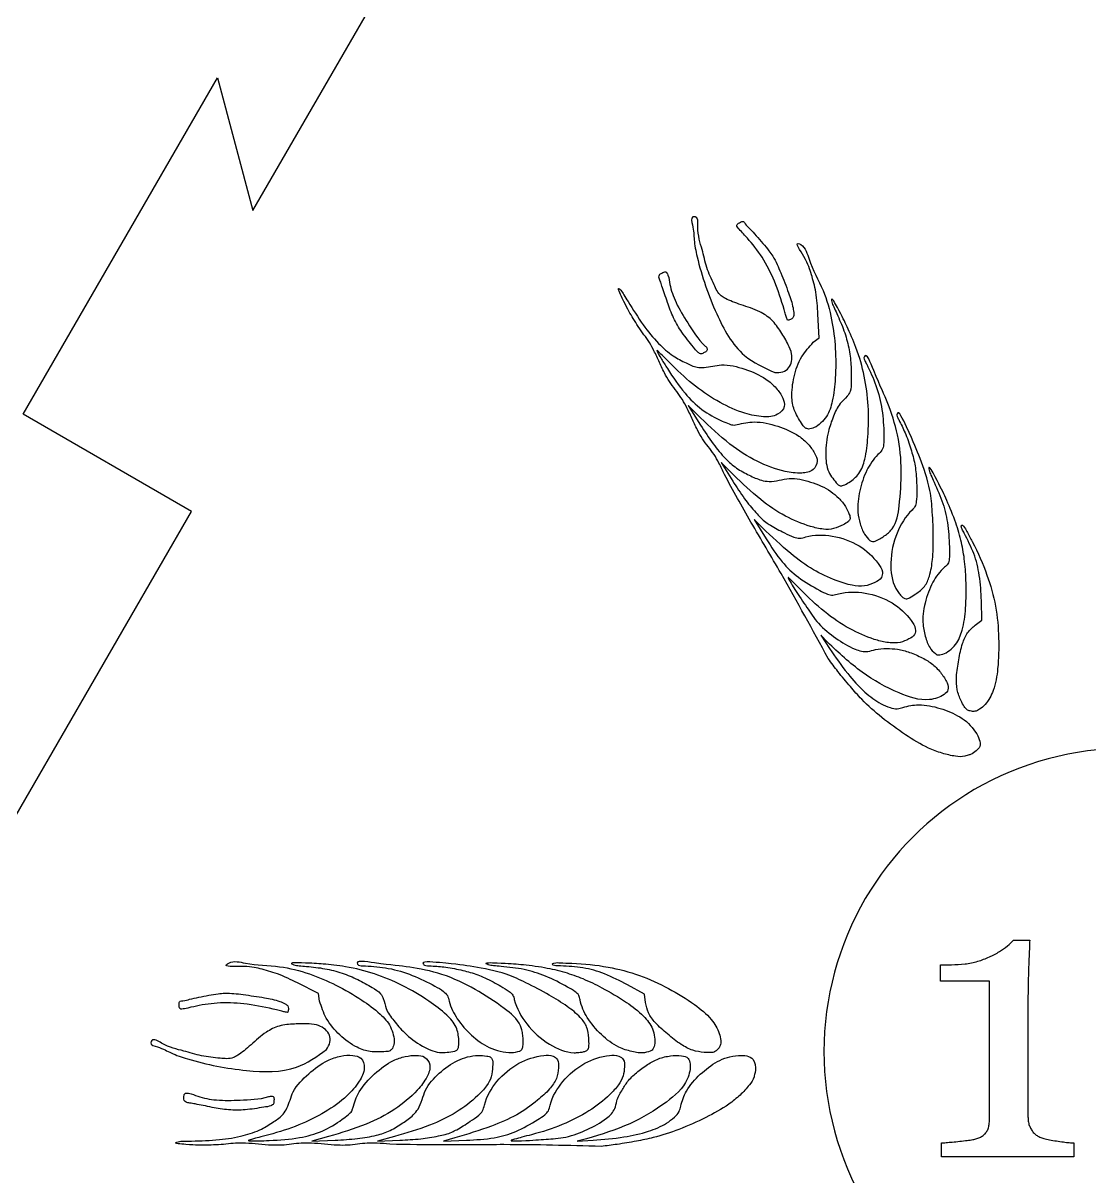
# Model space of a CAD drawing. Extents: x 1 to 437, y 7 to 187.
# Drawn here: x 284.8 to 320.74, y 42.61 to 81.5 of the extents above; entities that cross this region are included whole.
import ezdxf

# ---------------------------------------------------------------- set-up
doc = ezdxf.new("R2010")
doc.units = 0
doc.layers.add('Base', color=7, linetype='CONTINUOUS')

msp = doc.modelspace()

# ---------------------------------------------------------------- linework, layer by layer
at = {"layer": 'Base', "color": 1}
for p, q in [((292.541988, 75.181758), (299.089544, 86.522454)), ((284.796145, 68.313121), (291.343701, 79.65382)), ((291.343701, 79.65382), (292.541988, 75.181758)), ((290.466611, 65.039281), (284.796145, 68.313121)), ((283.919027, 53.698584), (290.466611, 65.039281))]:
    msp.add_line(p, q, dxfattribs=at)
at = {"layer": 'Base', "color": 3}
for p, q in [((311.622694, 70.895107), (311.578046, 71.691182)), ((310.547625, 71.486916), (310.547625, 71.486904)), ((311.423135, 70.741067), (311.622694, 70.895107)), ((307.385353, 70.577169), (307.385325, 70.577144)), ((310.124461, 69.72034), (310.124461, 69.72034)), ((307.621799, 68.196069), (307.204364, 68.611819)), ((307.204364, 68.611819), (307.620416, 67.945066)), ((311.259784, 67.815794), (311.259784, 67.815808)), ((308.731666, 66.272304), (308.314796, 66.688398)), ((308.314796, 66.688398), (308.710302, 66.056243)), ((312.238503, 65.955448), (312.238503, 65.955448)), ((309.708776, 64.49083), (309.424437, 64.764521)), ((309.424437, 64.764521), (309.836538, 64.110169)), ((313.330957, 64.057608), (313.330957, 64.057608)), ((314.457757, 62.124047), (314.457757, 62.124047)), ((317.102659, 61.378881), (317.087702, 62.026948)), ((316.871689, 61.205086), (317.102659, 61.378881)), ((311.901276, 60.627592), (311.673748, 60.871536)), ((311.673748, 60.871536), (311.970561, 60.417407)), ((315.589976, 60.203682), (315.589976, 60.203682)), ((316.708451, 58.312125), (316.708451, 58.312125)), ((316.720164, 56.841558), (316.719966, 56.841482)), ((318.166186, 50.590482), (318.715192, 50.590482)), ((315.712179, 49.201418), (315.712179, 49.757043)), ((315.712179, 49.757043), (316.075963, 49.757043)), ((294.754272, 48.783763), (294.042536, 49.143117)), ((305.735567, 48.771436), (305.166776, 49.082417)), ((317.359199, 49.201418), (315.712179, 49.201418)), ((317.359199, 44.557982), (317.359199, 49.201418)), ((294.787884, 48.533909), (294.754272, 48.783763)), ((305.77059, 48.484512), (305.735567, 48.771436)), ((318.655672, 48.553191), (318.655672, 44.630742)), ((293.704208, 48.148622), (293.704208, 48.1486)), ((295.022524, 46.898852), (295.022524, 46.898852)), ((297.239577, 46.929803), (297.239577, 46.929809)), ((299.340044, 46.847217), (299.340044, 46.847217)), ((301.529863, 46.844392), (301.529863, 46.844392)), ((303.767772, 46.853454), (303.767772, 46.853454)), ((305.996961, 46.873799), (305.996961, 46.873799)), ((308.194343, 46.896654), (308.194343, 46.896659)), ((309.473741, 46.171509), (309.473713, 46.171309)), ((292.910937, 44.955137), (292.910937, 44.955092)), ((295.091273, 43.969368), (294.522483, 43.815713)), ((297.312221, 43.96864), (296.74343, 43.815676)), ((294.522483, 43.815713), (295.307935, 43.842665)), ((296.74343, 43.815676), (297.488666, 43.84212)), ((299.343572, 43.924106), (298.964378, 43.814713)), ((298.964378, 43.814713), (299.737131, 43.84442)), ((303.785496, 43.891244), (303.46046, 43.816181)), ((303.46046, 43.816181), (304.002158, 43.846173)), ((315.738623, 43.281367), (315.738623, 43.751002)), ((320.196859, 43.751002), (320.196859, 43.281367)), ((320.196859, 43.281367), (315.738623, 43.281367))]:
    msp.add_line(p, q, dxfattribs=at)
for points, knots in [([(310.124461, 69.72034), (309.762112, 69.886133), (308.878217, 70.290559), (308.063807, 71.814745), (307.606282, 73.123823), (307.387628, 74.189939), (307.402799, 74.570212), (307.277768, 74.967468), (307.551602, 74.989726), (307.497795, 74.402308), (307.672228, 73.943966), (307.817523, 73.245782), (308.04897, 72.743689), (308.230214, 72.344347), (308.488745, 72.197622), (308.713424, 72.10065), (309.103785, 71.964543), (309.568696, 71.823781), (310.044444, 71.514742), (310.328369, 71.095934), (310.562297, 70.71799), (310.705449, 70.37908), (310.704531, 70.099125), (310.613718, 69.862004), (310.389537, 69.719987), (310.218329, 69.720215), (310.124461, 69.72034)], [0, 0, 0, 0, 1.171507, 2.857709, 4.893694, 5.471384, 5.97828, 6.245385, 6.321014, 6.66573, 7.457608, 8.079285, 8.7099, 9.157349, 9.323046, 9.586774, 9.8939, 10.561808, 11.040455, 11.559371, 12.058482, 12.381609, 12.643711, 12.881931, 13.110526, 13.387975, 13.387975, 13.387975, 13.387975]), ([(310.547625, 71.486904), (310.540553, 71.506723), (310.5184, 71.568807), (310.48408, 71.68901), (310.365732, 72.111891), (310.143182, 72.777191), (309.742748, 73.58623), (309.283477, 74.17515), (308.998601, 74.467233), (308.806584, 74.687864), (308.922333, 74.767205), (308.988013, 74.797845), (309.033022, 74.818939), (309.092543, 74.80877), (309.149137, 74.687689), (309.309324, 74.552164), (309.504933, 74.323837), (309.723779, 74.082228), (309.91054, 73.851086), (310.135414, 73.534495), (310.339625, 73.048156), (310.573304, 72.472317), (310.727813, 72.005744), (310.768004, 71.732081), (310.762338, 71.587642), (310.686481, 71.524932), (310.624625, 71.498161), (310.579413, 71.477133), (310.55559, 71.484465), (310.547625, 71.486916)], [0, 0, 0, 0, 0.063119, 0.197726, 0.37477, 1.38114, 2.289803, 3.10118, 3.516567, 3.671939, 3.784467, 3.852814, 3.902674, 3.9267, 4.025963, 4.257529, 4.571346, 4.918574, 5.238187, 5.46188, 6.081343, 6.807586, 7.336821, 7.537455, 7.649976, 7.743456, 7.809865, 7.858572, 7.883033, 7.883033, 7.883033, 7.883033]), ([(311.578046, 71.691182), (311.565019, 71.935287), (311.541379, 72.37823), (311.347968, 73.077645), (311.234494, 73.45629), (310.770859, 74.152827), (311.167523, 73.951769), (311.307341, 73.329139), (311.778704, 72.547421), (312.061206, 71.518337), (312.184667, 70.522743), (312.181403, 69.600595), (312.100258, 68.830247), (311.935942, 68.298831), (311.687051, 68.020683), (311.483196, 67.855033), (311.326365, 67.827488), (311.259784, 67.815794)], [0, 0, 0, 0, 0.743596, 1.349305, 2.012971, 2.492883, 2.582029, 3.146619, 4.305836, 5.336724, 6.308829, 7.314294, 8.090577, 8.641156, 8.933178, 9.204475, 9.404616, 9.404616, 9.404616, 9.404616]), ([(307.385325, 70.577144), (307.251086, 70.740825), (306.99818, 71.049201), (306.700125, 71.557716), (306.531121, 72.005504), (306.416773, 72.368938), (306.33288, 72.60813), (306.272501, 72.794026), (306.212982, 72.914011), (306.233631, 73.029675), (306.328753, 73.07689), (306.458974, 73.154509), (306.562181, 72.933962), (306.592574, 72.599745), (306.797722, 72.021969), (307.225044, 71.34234), (307.548273, 70.817281), (307.855966, 70.543949), (307.845195, 70.434784), (307.745089, 70.401703), (307.646473, 70.328622), (307.501141, 70.427065), (307.43248, 70.516075), (307.385353, 70.577169)], [0, 0, 0, 0, 0.634412, 1.195236, 1.758821, 2.066034, 2.338847, 2.518241, 2.654401, 2.732871, 2.837133, 2.967144, 3.098135, 3.420881, 4.060644, 4.860434, 5.832871, 5.953069, 6.012918, 6.122329, 6.237997, 6.346846, 6.585063, 6.585063, 6.585063, 6.585063]), ([(308.426584, 66.280576), (308.367693, 66.410624), (308.262931, 66.641966), (308.084292, 66.959997), (307.883077, 67.223764), (307.680686, 67.490384), (307.497667, 67.815572), (307.326757, 68.18725), (307.155657, 68.558671), (306.973326, 68.883115), (306.771408, 69.149122), (306.569471, 69.415129), (306.387099, 69.739514), (306.21671, 70.110084), (306.045931, 70.478987), (305.866704, 70.802464), (305.603185, 71.140051), (305.275061, 71.666804), (305.11085, 71.959598), (304.788726, 72.638541), (304.96869, 72.469525), (305.0508, 72.327183), (305.300963, 71.92288), (305.650088, 71.353439), (306.158701, 70.730197), (306.649128, 70.290679), (307.10593, 70.055292), (307.450594, 69.890544), (307.863578, 69.880245), (308.391647, 70.051641), (309.116204, 69.845015), (309.755472, 69.593166), (310.170433, 69.216751), (310.394477, 68.909797), (310.502399, 68.545282), (310.191963, 68.24043), (309.688895, 68.211862), (309.021795, 68.348125), (308.24697, 68.702504), (307.413444, 69.258465), (306.843231, 69.784673), (306.42728, 70.217018), (306.297637, 70.335359), (306.118199, 70.515341), (306.222543, 70.310446), (306.321445, 70.154626), (306.628486, 69.65681), (307.024907, 69.070532), (307.647065, 68.448175), (308.191685, 68.150823), (308.559894, 67.99957), (308.731849, 67.937576), (309.012772, 68.010308), (309.505482, 68.105162), (310.22479, 67.928353), (310.848737, 67.675884), (311.248522, 67.325046), (311.46151, 67.03919), (311.600857, 66.725557), (311.422231, 66.384406), (310.969479, 66.306349), (310.326289, 66.394673), (309.486852, 66.708809), (308.526615, 67.331111), (307.943027, 67.888992), (307.621799, 68.196069)], [0, 0, 0, 0, 0.42826, 0.761833, 1.091215, 1.422465, 1.765028, 2.207694, 2.649716, 2.991858, 3.321218, 3.650588, 3.992733, 4.434757, 4.873601, 5.214434, 5.535571, 6.179374, 6.88937, 7.230677, 7.306718, 7.497204, 7.763321, 8.704078, 9.518598, 10.165893, 10.658561, 11.062295, 11.289639, 11.880771, 12.683879, 13.468153, 13.933202, 14.333265, 14.621809, 14.968869, 15.447788, 16.087553, 17.002289, 17.987514, 19.057601, 19.405846, 19.663264, 19.774501, 19.862429, 20.117577, 20.485603, 21.510969, 22.299774, 23.085549, 23.34474, 23.509648, 23.611437, 24.2004, 25.002713, 25.783437, 26.201156, 26.574231, 26.86254, 27.169871, 27.572238, 28.136855, 29.13352, 30.220205, 31.550713, 31.550713, 31.550713, 31.550713]), ([(312.238503, 65.955448), (312.126236, 66.089109), (311.879357, 66.383036), (311.814463, 67.036052), (311.891989, 67.670113), (312.087836, 68.229162), (312.274214, 68.658953), (312.541741, 68.873976), (312.705868, 69.126069), (312.703166, 69.505011), (312.703195, 69.992381), (312.627757, 70.566764), (312.467948, 71.14658), (312.266198, 71.591798), (312.118516, 71.921241), (312.048631, 72.064123), (312.024382, 72.303567), (312.381499, 71.63794), (312.544766, 71.311748), (312.919039, 70.471468), (313.159558, 69.607894), (313.298198, 68.583397), (313.279996, 67.642972), (313.197754, 66.873758), (313.009458, 66.311113), (312.691269, 66.053063), (312.476134, 65.927082), (312.327166, 65.884247), (312.267837, 65.931891), (312.238503, 65.955448)], [0, 0, 0, 0, 0.51341, 1.129011, 1.88579, 2.425153, 2.910129, 3.254069, 3.440686, 3.79038, 4.348456, 4.921201, 5.517446, 6.143089, 6.397212, 6.579675, 6.655176, 6.988084, 7.723882, 8.477884, 9.48322, 10.492016, 11.543385, 12.299218, 12.819862, 13.266512, 13.477835, 13.586667, 13.693105, 13.693105, 13.693105, 13.693105]), ([(311.259784, 67.815808), (311.224782, 67.824518), (311.141835, 67.845159), (311.036808, 67.989141), (310.924052, 68.17859), (310.800602, 68.397369), (310.724614, 68.63252), (310.683902, 69.024635), (310.752041, 69.587044), (310.979605, 70.251101), (311.283485, 70.586797), (311.423135, 70.741067)], [0, 0, 0, 0, 0.105457, 0.249912, 0.507263, 0.779822, 0.997252, 1.244073, 1.955905, 2.683798, 3.302743, 3.302743, 3.302743, 3.302743]), ([(313.330957, 64.057608), (313.267263, 64.126216), (313.115997, 64.289152), (312.993949, 64.626522), (312.889226, 65.116315), (312.9659, 65.741759), (313.188503, 66.411293), (313.480014, 66.860198), (313.751956, 67.09152), (313.808321, 67.339422), (313.801828, 67.794694), (313.759053, 68.472692), (313.568818, 69.275669), (313.315777, 69.813086), (313.16505, 70.108161), (313.12035, 70.196558), (313.205557, 70.442956), (313.64297, 69.309143), (313.908203, 68.804395), (314.323903, 67.566341), (314.408602, 66.41748), (314.345619, 65.364947), (314.235042, 64.621076), (313.980372, 64.341529), (313.853174, 64.235461), (313.699274, 64.133422), (313.560504, 64.056432), (313.42464, 64.010284), (313.360413, 64.042728), (313.330957, 64.057608)], [0, 0, 0, 0, 0.278629, 0.661707, 1.054089, 1.776936, 2.513461, 3.159234, 3.36455, 3.5528, 3.892054, 4.738467, 5.580031, 6.356511, 6.497607, 6.590854, 6.637193, 7.204927, 8.412204, 9.519201, 10.744926, 11.918086, 12.723244, 12.864906, 13.04253, 13.220127, 13.415202, 13.527844, 13.623268, 13.623268, 13.623268, 13.623268]), ([(314.457757, 62.124047), (314.432434, 62.146052), (314.370158, 62.200169), (314.289108, 62.310986), (314.067937, 62.639696), (313.988932, 63.365401), (314.177078, 64.298279), (314.553003, 64.907617), (314.869364, 65.20028), (314.904485, 65.426771), (314.910981, 65.690125), (314.907184, 66.003058), (314.888217, 66.293235), (314.848642, 66.658091), (314.728353, 67.100114), (314.56073, 67.605457), (314.385041, 67.969573), (314.27711, 68.182194), (314.234857, 68.265953), (314.274023, 68.51354), (314.7828, 67.428667), (314.986577, 66.932256), (315.367179, 65.868444), (315.441595, 64.976805), (315.476201, 64.196519), (315.453593, 63.469715), (315.372641, 62.916579), (315.195582, 62.491115), (314.912096, 62.282296), (314.707003, 62.151944), (314.555812, 62.075669), (314.487235, 62.109503), (314.457757, 62.124047)], [0, 0, 0, 0, 0.100387, 0.246875, 0.409728, 1.285483, 2.313112, 3.239685, 3.391002, 3.571783, 3.896214, 4.193271, 4.50671, 4.769426, 5.292461, 5.876053, 6.366294, 6.499356, 6.59609, 6.641373, 7.182972, 8.350044, 9.471122, 10.19401, 11.082702, 11.800409, 12.373893, 12.757836, 13.143445, 13.390086, 13.514852, 13.608917, 13.608917, 13.608917, 13.608917]), ([(307.620416, 67.945066), (307.759858, 67.732625), (308.017842, 67.339585), (308.420147, 66.850806), (308.825192, 66.482058), (309.250075, 66.265171), (309.611051, 66.093505), (310.073995, 66.013333), (310.62228, 66.220923), (311.347195, 66.04518), (311.917579, 65.808738), (312.291202, 65.490869), (312.509797, 65.226402), (312.617434, 64.989054), (312.683357, 64.801705), (312.587955, 64.665953), (312.386212, 64.572991), (312.115141, 64.432728), (311.725721, 64.427621), (311.175233, 64.567091), (310.44127, 64.866123), (309.568897, 65.466746), (309.029563, 65.985677), (308.731666, 66.272304)], [0, 0, 0, 0, 0.761814, 1.409444, 1.896176, 2.390812, 2.833789, 3.090735, 3.778125, 4.507838, 5.262323, 5.612309, 5.972568, 6.271895, 6.415601, 6.520192, 6.730637, 7.077881, 7.423388, 7.866569, 8.779478, 9.78368, 11.022708, 11.022708, 11.022708, 11.022708]), ([(315.589976, 60.203682), (315.517077, 60.263208), (315.33367, 60.412969), (315.198552, 60.790565), (315.077959, 61.313128), (315.167217, 61.967433), (315.407398, 62.63577), (315.711443, 63.05946), (315.974426, 63.265775), (316.0158, 63.484555), (316.007135, 63.913508), (315.982567, 64.546543), (315.810429, 65.323885), (315.565473, 65.866222), (315.395808, 66.244408), (315.325508, 66.388398), (315.301094, 66.638321), (315.69077, 65.904139), (315.860836, 65.553991), (316.199213, 64.766876), (316.399516, 64.097492), (316.528128, 63.418951), (316.577578, 62.647731), (316.57707, 61.840674), (316.48086, 61.10396), (316.288249, 60.603724), (316.025209, 60.355427), (315.810585, 60.211717), (315.655892, 60.206083), (315.589976, 60.203682)], [0, 0, 0, 0, 0.278401, 0.70043, 1.160086, 1.887349, 2.635752, 3.274801, 3.436713, 3.604044, 3.909812, 4.738678, 5.492246, 6.278346, 6.532423, 6.71491, 6.790427, 7.157276, 7.961242, 8.76694, 9.466838, 10.111797, 10.820101, 11.787144, 12.524005, 13.051777, 13.341399, 13.603733, 13.79851, 13.79851, 13.79851, 13.79851]), ([(311.923232, 60.07736), (311.402584, 61.036922), (310.561563, 62.586932), (309.34342, 64.624716), (308.722314, 65.746469), (308.426584, 66.280576)], [0, 0, 0, 0, 3.274692, 5.289714, 7.121154, 7.121154, 7.121154, 7.121154]), ([(308.710302, 66.056243), (308.839275, 65.85734), (309.077636, 65.48974), (309.45145, 65.027214), (309.743013, 64.72199), (309.998995, 64.558139), (310.20726, 64.440378), (310.471984, 64.307432), (310.715716, 64.182247), (310.967267, 64.116179), (311.38624, 64.261572), (312.090323, 64.257424), (312.974766, 63.946009), (313.507262, 63.45166), (313.773962, 63.051056), (313.733695, 62.765662), (313.46861, 62.622736), (313.14049, 62.495281), (312.679399, 62.541859), (312.101956, 62.734511), (311.387452, 63.061817), (310.559763, 63.679071), (310.021932, 64.192109), (309.708776, 64.49083)], [0, 0, 0, 0, 0.710362, 1.312844, 1.785413, 1.964637, 2.222383, 2.503499, 2.851728, 3.049826, 3.256729, 4.15025, 5.115218, 5.991549, 6.309671, 6.500395, 6.775973, 7.140354, 7.562981, 8.120118, 8.972788, 9.904087, 11.202155, 11.202155, 11.202155, 11.202155]), ([(317.087589, 62.026948), (317.07314, 62.313777), (317.046025, 62.85204), (316.857043, 63.630731), (316.599182, 64.119795), (316.445918, 64.426306), (316.401298, 64.50941), (316.416529, 64.607615), (316.536222, 64.492365), (316.609204, 64.323875), (316.927131, 63.761242), (317.279381, 62.954185), (317.596069, 61.851247), (317.685612, 60.7849), (317.662361, 59.831054), (317.543779, 59.058418), (317.2908, 58.59337), (317.054145, 58.377592), (316.875731, 58.284147), (316.762992, 58.303003), (316.708451, 58.312125)], [0, 0, 0, 0, 0.861165, 1.616059, 2.374451, 2.527611, 2.627333, 2.675309, 2.747615, 2.959493, 3.347414, 4.577469, 5.668547, 6.750527, 7.777707, 8.529233, 9.076033, 9.317784, 9.490434, 9.652233, 9.652233, 9.652233, 9.652233]), ([(309.836538, 64.110169), (310.00625, 63.845563), (310.31134, 63.369886), (310.921954, 62.770871), (311.478422, 62.468411), (311.85996, 62.255571), (312.084373, 62.201182), (312.49538, 62.34164), (313.19979, 62.333546), (314.082288, 62.022484), (314.622051, 61.528643), (314.875995, 61.132736), (314.856735, 60.858494), (314.618724, 60.722799), (314.347812, 60.601752), (313.973518, 60.599017), (313.430521, 60.72106), (312.705686, 61.02249), (311.865758, 61.575791), (311.272313, 62.114318), (310.869318, 62.533013), (310.71954, 62.67921), (310.494548, 62.904042), (310.932234, 62.194545), (311.145857, 61.89731), (311.603477, 61.203636), (312.172576, 60.762585), (312.7177, 60.413979), (313.208475, 60.271577), (313.549096, 60.413592), (313.88915, 60.414602), (314.280138, 60.411422), (314.685787, 60.291296), (315.084329, 60.118502), (315.459476, 59.894566), (315.737405, 59.592428), (315.921513, 59.314263), (316.004709, 59.020742), (315.817576, 58.850118), (315.604921, 58.743072), (315.08256, 58.628873), (314.171297, 58.945282), (313.007016, 59.594282), (312.278501, 60.275076), (311.901276, 60.627592)], [0, 0, 0, 0, 0.941195, 1.691973, 2.535667, 2.828118, 3.005838, 3.204971, 4.10211, 5.069036, 5.944504, 6.256993, 6.444018, 6.690657, 7.00777, 7.346071, 7.782093, 8.677153, 9.683263, 10.773765, 11.112725, 11.369972, 11.489915, 11.835701, 12.67277, 13.337667, 14.106508, 14.855271, 15.28762, 15.549872, 15.931175, 16.297647, 16.7196, 17.186638, 17.601591, 18.021097, 18.394752, 18.631473, 18.829536, 19.07993, 19.357828, 20.401082, 21.834893, 23.374558, 23.374558, 23.374558, 23.374558]), ([(316.708451, 58.312125), (316.66961, 58.324785), (316.587375, 58.351591), (316.48811, 58.483291), (316.375298, 58.703208), (316.247196, 59.034132), (316.236749, 59.511421), (316.316934, 60.032169), (316.421065, 60.536641), (316.591126, 60.954117), (316.782162, 61.125002), (316.871689, 61.205086)], [0, 0, 0, 0, 0.119891, 0.253832, 0.475525, 0.868978, 1.301221, 1.889022, 2.447509, 2.851413, 3.207643, 3.207643, 3.207643, 3.207643]), ([(311.970561, 60.417407), (312.167617, 60.130046), (312.52555, 59.608081), (313.101992, 58.973699), (313.600246, 58.594597), (313.979491, 58.432479), (314.236183, 58.364999), (314.550069, 58.475263), (315.037231, 58.558917), (315.699445, 58.419751), (316.391357, 58.138001), (316.86568, 57.721202), (317.150174, 57.100089), (316.85404, 56.922047), (316.720164, 56.841558)], [0, 0, 0, 0, 1.043997, 1.896324, 2.566257, 2.893352, 3.141056, 3.330496, 3.872064, 4.608403, 5.329347, 6.066791, 6.568357, 6.98219, 6.98219, 6.98219, 6.98219]), ([(316.719966, 56.841482), (316.704206, 56.837613), (316.664869, 56.827956), (316.599864, 56.809656), (316.453135, 56.75786), (316.159166, 56.786704), (315.752864, 56.880865), (315.173401, 57.10216), (314.497607, 57.520205), (313.741887, 58.066558), (313.122118, 58.615811), (312.652564, 59.15479), (312.271296, 59.609491), (312.031875, 59.931321), (311.923232, 60.07736)], [0, 0, 0, 0, 0.048675, 0.121493, 0.202725, 0.513077, 0.977541, 1.463393, 2.362266, 3.351971, 4.261082, 4.837758, 5.494921, 6.040859, 6.040859, 6.040859, 6.040859]), ([(316.075963, 49.757043), (316.229637, 49.76237), (316.52865, 49.772733), (316.960535, 49.862553), (317.349483, 50.009016), (317.683637, 50.187782), (317.962907, 50.372339), (318.102157, 50.521772), (318.166186, 50.590482)], [0, 0, 0, 0, 0.460652, 0.896315, 1.316447, 1.702744, 2.032753, 2.313658, 2.313658, 2.313658, 2.313658]), ([(318.715192, 50.590482), (318.710679, 50.489551), (318.70117, 50.276931), (318.688151, 49.941781), (318.675119, 49.58412), (318.664101, 49.223514), (318.657163, 48.879534), (318.656213, 48.659025), (318.655756, 48.553191)], [0, 0, 0, 0, 0.303096, 0.638496, 1.006205, 1.37679, 1.720811, 2.038313, 2.038313, 2.038313, 2.038313]), ([(294.042536, 49.143117), (293.82462, 49.253887), (293.429199, 49.454887), (292.726783, 49.6371), (292.342124, 49.728136), (291.507081, 49.674893), (291.879538, 49.91789), (292.488664, 49.727654), (293.401336, 49.745013), (294.433805, 49.475134), (295.357742, 49.084247), (296.154713, 48.62035), (296.781287, 48.164907), (297.159335, 47.756888), (297.275779, 47.402272), (297.317306, 47.142903), (297.262742, 46.993311), (297.239577, 46.929803)], [0, 0, 0, 0, 0.7436, 1.349307, 2.012976, 2.492896, 2.582043, 3.146638, 4.305856, 5.336749, 6.308856, 7.314315, 8.090599, 8.641181, 8.933197, 9.204494, 9.404637, 9.404637, 9.404637, 9.404637]), ([(299.340044, 46.847217), (299.168155, 46.816822), (298.790166, 46.749985), (298.192189, 47.020298), (297.681856, 47.404484), (297.295612, 47.853599), (297.016602, 48.22991), (296.96415, 48.569106), (296.827896, 48.837291), (296.498374, 49.024426), (296.076303, 49.268123), (295.541153, 49.489985), (294.959114, 49.641498), (294.472672, 49.689384), (294.113531, 49.726217), (293.954845, 49.737122), (293.73537, 49.835877), (294.490361, 49.812294), (294.854491, 49.790616), (295.769329, 49.694611), (296.637464, 49.471114), (297.594025, 49.078935), (298.399346, 48.592942), (299.024383, 48.137117), (299.417511, 47.692726), (299.481871, 47.288134), (299.483438, 47.038844), (299.446086, 46.888383), (299.375134, 46.860839), (299.340044, 46.847217)], [0, 0, 0, 0, 0.513414, 1.129014, 1.885795, 2.425152, 2.910128, 3.25407, 3.440685, 3.790377, 4.348459, 4.921209, 5.517451, 6.14309, 6.397206, 6.579671, 6.655173, 6.988077, 7.723874, 8.477868, 9.483211, 10.492007, 11.543367, 12.299207, 12.81985, 13.266501, 13.477825, 13.586648, 13.693132, 13.693132, 13.693132, 13.693132]), ([(301.529863, 46.844392), (301.438595, 46.823535), (301.221852, 46.774003), (300.868655, 46.836994), (300.392129, 46.991216), (299.88881, 47.370325), (299.420274, 47.897872), (299.177269, 48.374781), (299.112914, 48.725954), (298.926404, 48.898719), (298.52888, 49.120737), (297.920295, 49.422616), (297.129798, 49.65941), (296.537869, 49.70897), (296.206966, 49.726003), (296.108074, 49.731489), (295.937251, 49.928438), (297.137927, 49.740414), (297.707628, 49.717685), (298.987675, 49.458679), (300.02497, 48.957601), (300.905002, 48.376796), (301.493932, 47.909093), (301.608677, 47.548765), (301.636935, 47.385579), (301.64837, 47.201281), (301.645637, 47.042596), (301.617629, 46.901893), (301.557454, 46.862468), (301.529863, 46.844392)], [0, 0, 0, 0, 0.278641, 0.661716, 1.054093, 1.776947, 2.513466, 3.159238, 3.364559, 3.552811, 3.892066, 4.73848, 5.580043, 6.35652, 6.497602, 6.590847, 6.637182, 7.204917, 8.412188, 9.51919, 10.744912, 11.918076, 12.723241, 12.864895, 13.042519, 13.220112, 13.415191, 13.52784, 13.623229, 13.623229, 13.623229, 13.623229]), ([(303.767772, 46.853454), (303.73605, 46.842529), (303.658039, 46.815664), (303.521541, 46.800874), (303.12628, 46.773664), (302.458299, 47.06812), (301.74446, 47.697484), (301.404766, 48.327738), (301.309466, 48.748034), (301.130893, 48.891707), (300.90605, 49.028977), (300.633201, 49.182252), (300.372424, 49.310943), (300.036592, 49.45894), (299.593672, 49.575851), (299.072207, 49.683337), (298.669027, 49.713234), (298.430929, 49.726078), (298.337271, 49.731373), (298.142455, 49.889098), (299.336349, 49.787251), (299.868148, 49.715531), (300.979726, 49.513224), (301.78912, 49.131864), (302.482173, 48.771685), (303.100297, 48.388701), (303.538863, 48.042037), (303.818793, 47.675969), (303.857902, 47.326051), (303.868224, 47.083266), (303.858721, 46.914178), (303.795117, 46.871711), (303.767772, 46.853454)], [0, 0, 0, 0, 0.100392, 0.246886, 0.409746, 1.285499, 2.313129, 3.239705, 3.391021, 3.571799, 3.896232, 4.193285, 4.506723, 4.769451, 5.292482, 5.876078, 6.366328, 6.499384, 6.59611, 6.64139, 7.182988, 8.350053, 9.47112, 10.194014, 11.082706, 11.800419, 12.373899, 12.757844, 13.143452, 13.390092, 13.514854, 13.60894, 13.60894, 13.60894, 13.60894]), ([(305.996961, 46.873799), (305.90896, 46.840431), (305.687558, 46.756479), (305.29299, 46.828262), (304.780148, 46.985123), (304.258124, 47.389558), (303.799425, 47.931738), (303.584512, 48.406887), (303.537327, 48.737793), (303.368545, 48.883011), (302.992726, 49.089972), (302.432242, 49.385259), (301.672963, 49.624832), (301.080804, 49.683863), (300.668451, 49.726018), (300.508603, 49.737127), (300.279959, 49.840935), (301.11062, 49.811323), (301.498883, 49.783526), (302.349733, 49.683015), (303.029587, 49.521801), (303.681524, 49.293907), (304.37415, 48.951128), (305.07283, 48.547152), (305.662738, 48.09547), (305.999648, 47.678549), (306.083163, 47.326604), (306.100312, 47.068883), (306.027861, 46.932088), (305.996989, 46.873799)], [0, 0, 0, 0, 0.278401, 0.700432, 1.160089, 1.887347, 2.635751, 3.274804, 3.436708, 3.604039, 3.909808, 4.738665, 5.492238, 6.278346, 6.532425, 6.714908, 6.79042, 7.157267, 7.961232, 8.766927, 9.466823, 10.111779, 10.820083, 11.787137, 12.523999, 13.051769, 13.341384, 13.603719, 13.7985, 13.7985, 13.7985, 13.7985]), ([(305.166776, 49.082417), (304.911143, 49.213306), (304.431423, 49.458933), (303.662566, 49.684636), (303.110101, 49.705831), (302.768027, 49.726384), (302.673763, 49.729303), (302.596324, 49.791579), (302.755974, 49.837626), (302.938377, 49.816577), (303.584594, 49.810574), (304.459655, 49.712131), (305.573184, 49.434925), (306.541432, 48.979283), (307.3559, 48.482296), (307.965728, 47.993244), (308.241905, 47.541598), (308.310486, 47.228769), (308.302205, 47.027539), (308.229511, 46.939329), (308.194343, 46.896654)], [0, 0, 0, 0, 0.861171, 1.616068, 2.374463, 2.527603, 2.627317, 2.67529, 2.747594, 2.959464, 3.347379, 4.577446, 5.66853, 6.750518, 7.777689, 8.529218, 9.076035, 9.317774, 9.49042, 9.652222, 9.652222, 9.652222, 9.652222]), ([(293.704208, 48.1486), (293.683508, 48.152386), (293.618668, 48.164245), (293.497419, 48.194626), (293.072027, 48.303567), (292.384596, 48.443496), (291.483731, 48.501236), (290.744069, 48.397941), (290.348678, 48.297274), (290.061578, 48.241303), (290.050756, 48.381225), (290.057039, 48.453409), (290.06122, 48.502978), (290.099918, 48.549337), (290.232956, 48.537852), (290.430492, 48.608813), (290.726003, 48.664087), (291.044689, 48.732805), (291.338247, 48.778975), (291.724861, 48.815436), (292.248145, 48.749098), (292.863675, 48.663559), (293.344995, 48.564077), (293.60209, 48.462059), (293.724348, 48.384928), (293.740711, 48.287874), (293.732986, 48.220931), (293.728628, 48.171233), (293.71033, 48.154291), (293.704208, 48.148622)], [0, 0, 0, 0, 0.06312, 0.197718, 0.374745, 1.381112, 2.289773, 3.101154, 3.516554, 3.671934, 3.784469, 3.852807, 3.902658, 3.926726, 4.025945, 4.257521, 4.571351, 4.918594, 5.238211, 5.461905, 6.081365, 6.807604, 7.336844, 7.537476, 7.649998, 7.743483, 7.809887, 7.858586, 7.883075, 7.883075, 7.883075, 7.883075]), ([(297.239577, 46.929809), (297.214533, 46.903854), (297.155182, 46.842344), (296.977979, 46.82338), (296.757531, 46.820452), (296.506336, 46.822931), (296.264692, 46.8747), (295.904749, 47.035491), (295.451762, 47.375715), (294.990458, 47.904822), (294.851667, 48.335835), (294.787884, 48.533909)], [0, 0, 0, 0, 0.105451, 0.249908, 0.507258, 0.779821, 0.997256, 1.244078, 1.955907, 2.683802, 3.302751, 3.302751, 3.302751, 3.302751]), ([(308.194343, 46.896659), (308.163952, 46.869348), (308.099614, 46.811529), (307.935919, 46.791406), (307.689059, 46.803674), (307.338425, 46.858201), (306.919861, 47.087801), (306.508954, 47.417594), (306.12415, 47.760028), (305.847641, 48.116047), (305.795177, 48.366935), (305.77059, 48.484512)], [0, 0, 0, 0, 0.119911, 0.253857, 0.475549, 0.868996, 1.301235, 1.889044, 2.447525, 2.851427, 3.207663, 3.207663, 3.207663, 3.207663]), ([(295.022524, 46.898852), (294.697771, 46.667946), (293.905586, 46.104684), (292.178401, 46.161479), (290.815943, 46.419788), (289.783329, 46.763494), (289.46159, 46.966769), (289.055042, 47.057128), (289.172689, 47.305394), (289.6545, 46.965086), (290.138658, 46.886991), (290.815944, 46.66371), (291.36649, 46.61311), (291.802958, 46.570388), (292.059291, 46.720934), (292.255614, 46.867026), (292.568668, 47.13703), (292.923016, 47.469276), (293.428519, 47.726769), (293.933182, 47.763236), (294.377454, 47.77686), (294.742542, 47.731386), (294.984521, 47.590602), (295.144477, 47.393406), (295.155381, 47.128243), (295.069572, 46.980085), (295.022524, 46.898852)], [0, 0, 0, 0, 1.171498, 2.857696, 4.893681, 5.471379, 5.978276, 6.245379, 6.321002, 6.665722, 7.4576, 8.079273, 8.709888, 9.157332, 9.323046, 9.586777, 9.893896, 10.561797, 11.040441, 11.559345, 12.058471, 12.381598, 12.643695, 12.881915, 13.110512, 13.387975, 13.387975, 13.387975, 13.387975]), ([(297.152512, 43.708567), (297.010442, 43.72259), (296.757715, 43.747537), (296.392976, 43.751844), (296.063941, 43.709493), (295.731849, 43.667513), (295.358723, 43.671615), (294.951391, 43.709449), (294.544179, 43.746966), (294.172029, 43.751291), (293.840698, 43.709417), (293.509361, 43.667544), (293.137255, 43.671805), (292.731137, 43.709518), (292.326267, 43.746075), (291.95651, 43.752595), (291.532394, 43.693165), (290.912151, 43.672389), (290.576483, 43.676583), (289.827439, 43.737068), (290.063784, 43.808423), (290.228112, 43.808358), (290.703328, 43.822839), (291.371041, 43.840488), (292.165086, 43.969342), (292.790941, 44.174291), (293.223191, 44.452213), (293.538202, 44.668323), (293.753619, 45.020828), (293.869219, 45.56385), (294.410439, 46.088025), (294.94818, 46.515724), (295.481644, 46.686883), (295.859493, 46.727435), (296.229126, 46.63863), (296.337917, 46.217363), (296.111141, 45.767405), (295.659583, 45.257808), (294.965262, 44.763985), (294.067024, 44.320108), (293.326205, 44.089376), (292.743814, 43.94535), (292.576486, 43.892245), (292.330886, 43.826829), (292.560544, 43.814715), (292.744943, 43.82249), (293.329574, 43.839513), (294.035512, 43.889667), (294.88557, 44.117289), (295.415394, 44.440258), (295.730485, 44.683517), (295.87014, 44.801445), (295.947669, 45.081077), (296.111816, 45.555225), (296.624607, 46.08975), (297.155214, 46.503879), (297.658951, 46.674676), (298.01301, 46.716204), (298.3543, 46.680066), (298.560437, 46.354799), (298.401652, 45.92368), (298.00358, 45.410814), (297.3118, 44.840919), (296.292757, 44.320478), (295.517824, 44.094019), (295.091273, 43.969368)], [0, 0, 0, 0, 0.428258, 0.761826, 1.091207, 1.422454, 1.765015, 2.20767, 2.649694, 2.991842, 3.321219, 3.650577, 3.992717, 4.434741, 4.873589, 5.214424, 5.535563, 6.17936, 6.889354, 7.230662, 7.306696, 7.497183, 7.763305, 8.704053, 9.518572, 10.165872, 10.658543, 11.062279, 11.289622, 11.880761, 12.683867, 13.468143, 13.93319, 14.333251, 14.621785, 14.96885, 15.447769, 16.087525, 17.002273, 17.987499, 19.057584, 19.405828, 19.663246, 19.774497, 19.862473, 20.117601, 20.485616, 21.510984, 22.299788, 23.08556, 23.344747, 23.509656, 23.611456, 24.200408, 25.002715, 25.783436, 26.201164, 26.574248, 26.862563, 27.169884, 27.572258, 28.136867, 29.133538, 30.220219, 31.550724, 31.550724, 31.550724, 31.550724]), ([(295.307935, 43.842662), (295.56164, 43.857202), (296.031019, 43.884102), (296.655465, 43.988118), (297.17733, 44.154517), (297.577601, 44.41403), (297.906759, 44.640816), (298.207682, 45.001644), (298.302031, 45.580279), (298.816684, 46.120204), (299.306639, 46.495946), (299.768732, 46.660585), (300.107062, 46.717654), (300.366436, 46.692206), (300.561643, 46.655611), (300.631524, 46.505118), (300.611148, 46.283914), (300.597083, 45.979026), (300.406789, 45.639226), (300.010774, 45.232214), (299.384812, 44.74611), (298.42847, 44.290925), (297.709395, 44.083313), (297.312221, 43.96864)], [0, 0, 0, 0, 0.761827, 1.409456, 1.896173, 2.390811, 2.833794, 3.090751, 3.778144, 4.507851, 5.262335, 5.612322, 5.972581, 6.271902, 6.41562, 6.520212, 6.730662, 7.077912, 7.423422, 7.866597, 8.779508, 9.783716, 11.022741, 11.022741, 11.022741, 11.022741]), ([(297.488666, 43.842117), (297.725406, 43.85436), (298.162935, 43.876987), (298.750402, 43.969449), (299.160504, 44.069356), (299.4304, 44.2091), (299.636517, 44.330583), (299.884013, 44.493375), (300.114296, 44.641857), (300.297281, 44.82668), (300.380859, 45.262216), (300.736498, 45.869897), (301.448412, 46.480137), (302.142774, 46.694121), (302.623057, 46.724779), (302.850074, 46.547207), (302.841321, 46.246174), (302.78763, 45.898284), (302.516744, 45.522258), (302.061176, 45.118517), (301.420484, 44.663379), (300.472078, 44.255204), (299.758854, 44.045947), (299.343572, 43.924106)], [0, 0, 0, 0, 0.710356, 1.312839, 1.785405, 1.964619, 2.222371, 2.503491, 2.851721, 3.049815, 3.256725, 4.150248, 5.115215, 5.991543, 6.309659, 6.500385, 6.775958, 7.140347, 7.562977, 8.120106, 8.972768, 9.904072, 11.202151, 11.202151, 11.202151, 11.202151]), ([(299.737131, 43.84442), (300.051141, 43.859092), (300.615633, 43.885467), (301.439694, 44.114773), (301.979874, 44.445446), (302.354961, 44.66946), (302.514273, 44.836614), (302.598145, 45.262783), (302.957351, 45.868777), (303.667994, 46.477508), (304.36555, 46.698045), (304.835387, 46.720003), (305.063255, 46.566203), (305.06177, 46.292232), (305.031143, 45.99709), (304.846359, 45.671576), (304.469167, 45.262346), (303.845699, 44.785337), (302.946563, 44.334588), (302.183464, 44.089913), (301.61937, 43.950265), (301.417872, 43.893651), (301.110663, 43.811206), (301.943949, 43.835515), (302.308179, 43.871899), (303.137714, 43.921359), (303.804277, 44.193688), (304.378571, 44.491531), (304.747615, 44.84523), (304.794167, 45.211425), (304.963756, 45.506296), (305.162119, 45.843273), (305.468984, 46.134565), (305.817914, 46.393316), (306.199422, 46.606228), (306.600042, 46.695851), (306.932987, 46.716212), (307.228794, 46.641517), (307.282985, 46.394134), (307.269366, 46.15645), (307.107092, 45.646969), (306.377426, 45.016004), (305.23324, 44.332194), (304.279395, 44.041674), (303.785496, 43.891244)], [0, 0, 0, 0, 0.941192, 1.691967, 2.53565, 2.828117, 3.005837, 3.204963, 4.10211, 5.069034, 5.944504, 6.256984, 6.444013, 6.690654, 7.007763, 7.346068, 7.782096, 8.677154, 9.683267, 10.773767, 11.112719, 11.369962, 11.489912, 11.835702, 12.672773, 13.337655, 14.106506, 14.85528, 15.287633, 15.549776, 15.931152, 16.297715, 16.719691, 17.186737, 17.60169, 18.021185, 18.394835, 18.631562, 18.829633, 19.080025, 19.357911, 20.401178, 21.834996, 23.37466, 23.37466, 23.37466, 23.37466]), ([(304.002158, 43.846173), (304.34955, 43.873146), (304.980554, 43.922141), (305.818167, 44.104166), (306.395607, 44.3461), (306.725622, 44.593482), (306.912406, 44.782046), (306.973869, 45.109012), (307.144995, 45.572738), (307.596626, 46.076642), (308.186585, 46.534968), (308.784699, 46.737357), (309.464843, 46.673176), (309.470971, 46.327695), (309.473741, 46.171509)], [0, 0, 0, 0, 1.044006, 1.896332, 2.566263, 2.893345, 3.141054, 3.330508, 3.872068, 4.608406, 5.329339, 6.066782, 6.568347, 6.982186, 6.982186, 6.982186, 6.982186]), ([(309.473713, 46.171309), (309.469193, 46.155723), (309.457912, 46.116821), (309.441232, 46.051382), (309.412721, 45.898409), (309.240741, 45.65825), (308.956044, 45.353458), (308.47466, 44.962284), (307.774736, 44.586046), (306.923725, 44.204758), (306.138172, 43.942656), (305.436624, 43.805482), (304.852198, 43.702649), (304.453773, 43.656218), (304.272978, 43.63515)], [0, 0, 0, 0, 0.048674, 0.121494, 0.202726, 0.513087, 0.977556, 1.463408, 2.362272, 3.351968, 4.261073, 4.837766, 5.494935, 6.040873, 6.040873, 6.040873, 6.040873]), ([(292.910937, 44.955092), (292.70207, 44.920679), (292.308561, 44.855845), (291.71915, 44.851981), (291.246849, 44.929507), (290.874928, 45.012198), (290.625833, 45.059152), (290.434654, 45.099796), (290.300991, 45.108263), (290.211165, 45.183979), (290.217832, 45.289957), (290.215718, 45.441537), (290.45832, 45.420645), (290.762963, 45.27988), (291.365901, 45.168639), (292.168125, 45.198874), (292.784486, 45.216362), (293.175012, 45.346079), (293.264181, 45.282231), (293.242849, 45.178975), (293.256773, 45.057025), (293.098848, 44.98036), (292.987419, 44.965403), (292.910937, 44.955137)], [0, 0, 0, 0, 0.634399, 1.195219, 1.758811, 2.066029, 2.338844, 2.518242, 2.654387, 2.732852, 2.83711, 2.967116, 3.098102, 3.420854, 4.060614, 4.860399, 5.832829, 5.953034, 6.012886, 6.12224, 6.237988, 6.346847, 6.585076, 6.585076, 6.585076, 6.585076]), ([(315.738623, 43.751002), (315.790941, 43.754896), (315.912069, 43.763912), (316.118186, 43.783302), (316.355791, 43.806599), (316.589328, 43.832221), (316.782397, 43.86154), (316.936697, 43.891793), (317.061068, 43.944491), (317.168464, 44.016992), (317.256564, 44.110118), (317.318862, 44.232404), (317.35375, 44.385204), (317.357281, 44.497154), (317.359199, 44.557982)], [0, 0, 0, 0, 0.157385, 0.364386, 0.621035, 0.873698, 1.068908, 1.207179, 1.344022, 1.470918, 1.593662, 1.724333, 1.877543, 2.059849, 2.059849, 2.059849, 2.059849]), ([(318.655672, 44.630742), (318.657717, 44.58092), (318.661707, 44.483709), (318.697135, 44.343682), (318.753768, 44.216256), (318.832042, 44.104088), (318.932655, 44.012854), (319.053724, 43.943113), (319.205819, 43.896414), (319.393739, 43.853089), (319.614994, 43.81607), (319.837842, 43.784678), (320.03184, 43.760815), (320.146845, 43.753976), (320.196859, 43.751002)], [0, 0, 0, 0, 0.149264, 0.291241, 0.430233, 0.565729, 0.698395, 0.83454, 0.9812, 1.173728, 1.413212, 1.65373, 1.849007, 1.999285, 1.999285, 1.999285, 1.999285]), ([(304.272978, 43.63515), (303.18165, 43.664036), (301.418792, 43.710696), (299.044948, 43.674641), (297.762928, 43.697624), (297.152512, 43.708567)], [0, 0, 0, 0, 3.274689, 5.28971, 7.121154, 7.121154, 7.121154, 7.121154])]:
    msp.add_open_spline(points, degree=3, knots=knots, dxfattribs=at)
at = {"layer": 'Base', "color": 5}
msp.add_open_spline([(332.232395, 46.830089), (331.951322, 45.027336), (331.397513, 41.4753), (327.326196, 37.564802), (322.015337, 36.115841), (316.648715, 37.564801), (312.741342, 41.475293), (311.291292, 46.830087), (312.741343, 52.184881), (316.648715, 56.09537), (322.015337, 57.54433), (327.326195, 56.095369), (331.397512, 52.184874), (331.951322, 48.63284), (332.232395, 46.830089)], degree=3, knots=[0, 0, 0, 0, 5.346988, 10.535386, 15.882364, 21.229368, 26.417781, 31.764771, 37.111758, 42.300169, 47.647173, 52.994151, 58.182548, 63.529533, 63.529533, 63.529533, 63.529533], dxfattribs=at)

doc.saveas('drawing.dxf')
